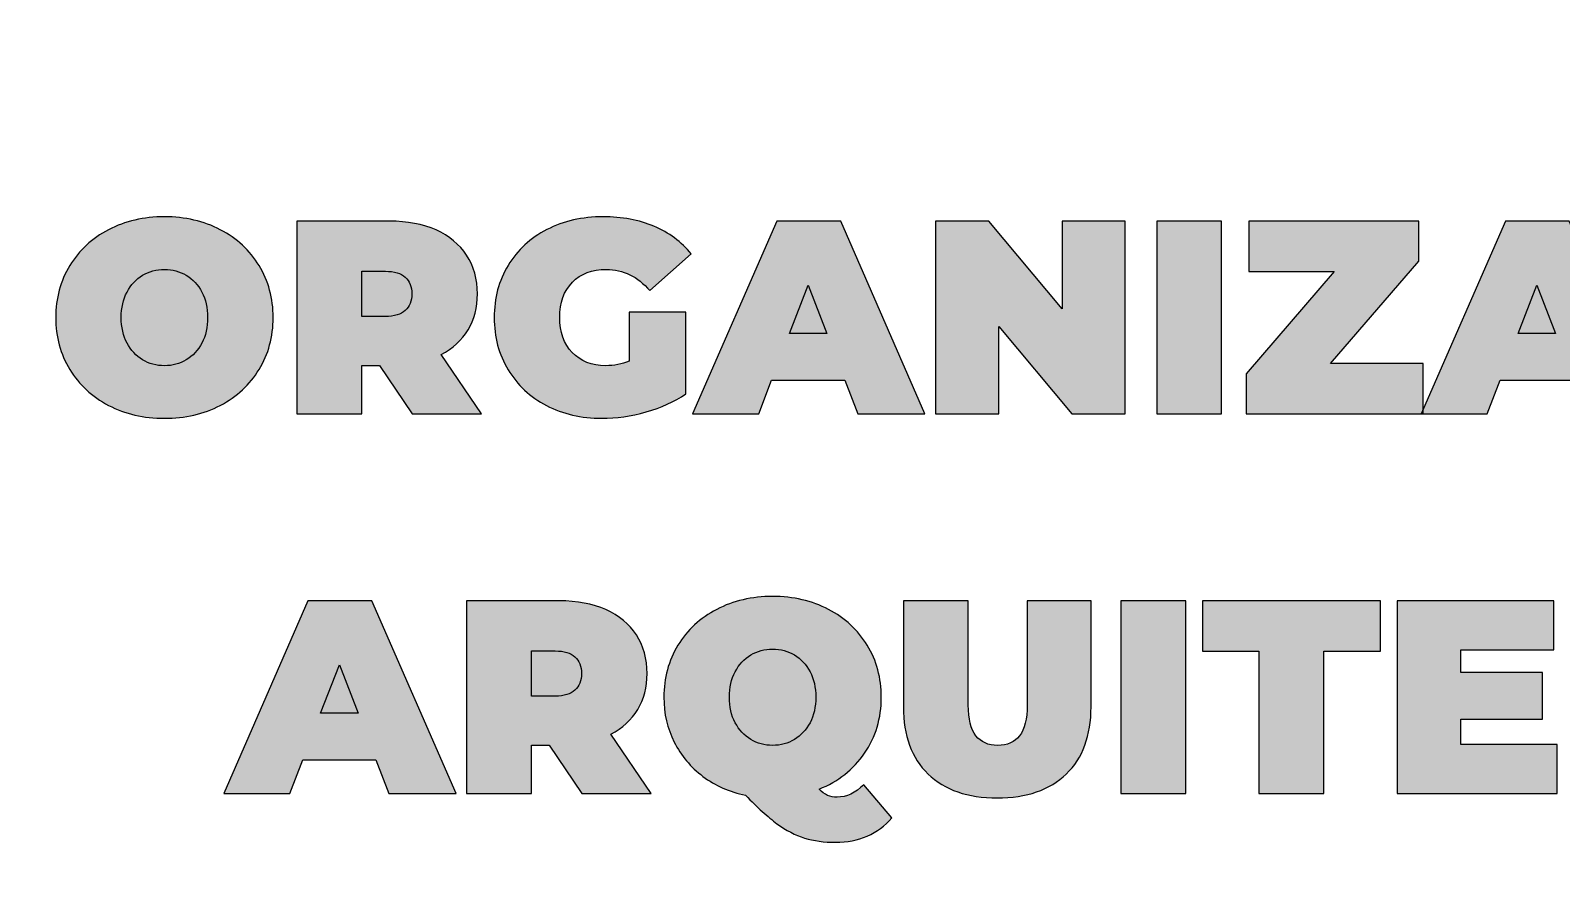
# Model space of a CAD drawing. Header units: centimetres. Extents: x -11.4 to 58.6, y -38.7 to 22.4.
# Drawn here: x -7.48 to -1.38, y 14.78 to 18.22 of the extents above; entities that cross this region are included whole.
import ezdxf

# ---------------------------------------------------------------- set-up
doc = ezdxf.new("R2010")
doc.units = ezdxf.units.CM
doc.header["$MEASUREMENT"] = 0
doc.layers.add('Camada 1', color=7, linetype='Continuous')

msp = doc.modelspace()

# ---------------------------------------------------------------- hatches: boundary and pattern name
at = {"layer": 'Camada 1', "true_color": 0x373435}
h = msp.add_hatch(color=250, dxfattribs=at)
edge = h.paths.add_edge_path()
edge.add_spline(control_points=[(-6.95078, 16.67666), (-7.03348, 16.67666), (-7.10776, 16.69385), (-7.17363, 16.72825), (-7.2395, 16.76265), (-7.29109, 16.8104), (-7.32842, 16.87151), (-7.36574, 16.93262), (-7.3844, 17.0016), (-7.3844, 17.07844), (-7.3844, 17.15528), (-7.36574, 17.22426), (-7.32842, 17.28537), (-7.29109, 17.34648), (-7.2395, 17.39423), (-7.17363, 17.42863), (-7.10776, 17.46303), (-7.03348, 17.48022), (-6.95078, 17.48022), (-6.86808, 17.48022), (-6.7938, 17.46303), (-6.72794, 17.42863), (-6.66207, 17.39423), (-6.61048, 17.34648), (-6.57315, 17.28537), (-6.53583, 17.22426), (-6.51716, 17.15528), (-6.51716, 17.07844), (-6.51716, 17.0016), (-6.53583, 16.93262), (-6.57315, 16.87151), (-6.61048, 16.8104), (-6.66207, 16.76265), (-6.72794, 16.72825), (-6.7938, 16.69385), (-6.86808, 16.67666), (-6.95078, 16.67666)], knot_values=[0, 0, 0, 0, 0.0833333, 0.0833333, 0.0833333, 0.1666667, 0.1666667, 0.1666667, 0.25, 0.25, 0.25, 0.3333333, 0.3333333, 0.3333333, 0.4166667, 0.4166667, 0.4166667, 0.5, 0.5, 0.5, 0.5833333, 0.5833333, 0.5833333, 0.6666667, 0.6666667, 0.6666667, 0.75, 0.75, 0.75, 0.8333333, 0.8333333, 0.8333333, 0.9166667, 0.9166667, 0.9166667, 1, 1, 1, 1], degree=3, periodic=1)
h = msp.add_hatch(color=250, dxfattribs=at)
edge = h.paths.add_edge_path()
edge.add_spline(control_points=[(-6.09343, 16.88743), (-6.09343, 16.88743), (-6.16368, 16.88743), (-6.16368, 16.88743), (-6.16368, 16.88743), (-6.16368, 16.69422), (-6.16368, 16.69422), (-6.16368, 16.69422), (-6.42276, 16.69422), (-6.42276, 16.69422), (-6.42276, 16.69422), (-6.42276, 17.46266), (-6.42276, 17.46266), (-6.42276, 17.46266), (-6.05281, 17.46266), (-6.05281, 17.46266), (-5.98182, 17.46266), (-5.91998, 17.45095), (-5.86728, 17.42753), (-5.81459, 17.40411), (-5.77397, 17.37045), (-5.74543, 17.32654), (-5.71689, 17.28262), (-5.70262, 17.2314), (-5.70262, 17.17285), (-5.70262, 17.11796), (-5.71506, 17.07002), (-5.73994, 17.02904), (-5.76482, 16.98805), (-5.80069, 16.95549), (-5.84752, 16.93134), (-5.84752, 16.93134), (-5.68615, 16.69422), (-5.68615, 16.69422), (-5.68615, 16.69422), (-5.96279, 16.69422), (-5.96279, 16.69422), (-5.96279, 16.69422), (-6.09343, 16.88743), (-6.09343, 16.88743)], knot_values=[0, 0, 0, 0, 0.0769231, 0.0769231, 0.0769231, 0.1538462, 0.1538462, 0.1538462, 0.2307692, 0.2307692, 0.2307692, 0.3076923, 0.3076923, 0.3076923, 0.3846154, 0.3846154, 0.3846154, 0.4615385, 0.4615385, 0.4615385, 0.5384615, 0.5384615, 0.5384615, 0.6153846, 0.6153846, 0.6153846, 0.6923077, 0.6923077, 0.6923077, 0.7692308, 0.7692308, 0.7692308, 0.8461538, 0.8461538, 0.8461538, 0.9230769, 0.9230769, 0.9230769, 1, 1, 1, 1], degree=3, periodic=1)
h = msp.add_hatch(color=250, dxfattribs=at)
edge = h.paths.add_edge_path()
edge.add_spline(control_points=[(-5.09665, 17.0993), (-5.09665, 17.0993), (-4.87161, 17.0993), (-4.87161, 17.0993), (-4.87161, 17.0993), (-4.87161, 16.77436), (-4.87161, 16.77436), (-4.91698, 16.74289), (-4.96968, 16.71874), (-5.02969, 16.7019), (-5.0897, 16.68507), (-5.14861, 16.67666), (-5.20643, 16.67666), (-5.28839, 16.67666), (-5.36194, 16.69367), (-5.42708, 16.7277), (-5.49221, 16.76173), (-5.54326, 16.8093), (-5.58022, 16.87041), (-5.61717, 16.93152), (-5.63566, 17.00086), (-5.63566, 17.07844), (-5.63566, 17.15601), (-5.61717, 17.22536), (-5.58022, 17.28647), (-5.54326, 17.34757), (-5.49167, 17.39515), (-5.42543, 17.42918), (-5.3592, 17.46321), (-5.28437, 17.48022), (-5.20094, 17.48022), (-5.12556, 17.48022), (-5.05805, 17.4676), (-4.9984, 17.44235), (-4.93875, 17.4171), (-4.88917, 17.38033), (-4.84965, 17.33202), (-4.84965, 17.33202), (-5.01542, 17.18602), (-5.01542, 17.18602), (-5.06372, 17.24237), (-5.12117, 17.27055), (-5.18777, 17.27055), (-5.24485, 17.27055), (-5.29023, 17.25335), (-5.32389, 17.21895), (-5.35755, 17.18456), (-5.37439, 17.13772), (-5.37439, 17.07844), (-5.37439, 17.02062), (-5.35774, 16.97415), (-5.32444, 16.93902), (-5.29114, 16.90389), (-5.24668, 16.88633), (-5.19106, 16.88633), (-5.15813, 16.88633), (-5.12666, 16.89255), (-5.09665, 16.90499), (-5.09665, 16.90499), (-5.09665, 17.0993), (-5.09665, 17.0993)], knot_values=[0, 0, 0, 0, 0.05, 0.05, 0.05, 0.1, 0.1, 0.1, 0.15, 0.15, 0.15, 0.2, 0.2, 0.2, 0.25, 0.25, 0.25, 0.3, 0.3, 0.3, 0.35, 0.35, 0.35, 0.4, 0.4, 0.4, 0.45, 0.45, 0.45, 0.5, 0.5, 0.5, 0.55, 0.55, 0.55, 0.6, 0.6, 0.6, 0.65, 0.65, 0.65, 0.7, 0.7, 0.7, 0.75, 0.75, 0.75, 0.8, 0.8, 0.8, 0.85, 0.85, 0.85, 0.9, 0.9, 0.9, 0.95, 0.95, 0.95, 1, 1, 1, 1], degree=3, periodic=1)
h = msp.add_hatch(color=250, dxfattribs=at)
edge = h.paths.add_edge_path()
edge.add_spline(control_points=[(-4.2371, 16.82815), (-4.2371, 16.82815), (-4.5291, 16.82815), (-4.5291, 16.82815), (-4.5291, 16.82815), (-4.5807, 16.69422), (-4.5807, 16.69422), (-4.5807, 16.69422), (-4.84416, 16.69422), (-4.84416, 16.69422), (-4.84416, 16.69422), (-4.50825, 17.46266), (-4.50825, 17.46266), (-4.50825, 17.46266), (-4.25356, 17.46266), (-4.25356, 17.46266), (-4.25356, 17.46266), (-3.91765, 16.69422), (-3.91765, 16.69422), (-3.91765, 16.69422), (-4.1855, 16.69422), (-4.1855, 16.69422), (-4.1855, 16.69422), (-4.2371, 16.82815), (-4.2371, 16.82815)], knot_values=[0, 0, 0, 0, 0.125, 0.125, 0.125, 0.25, 0.25, 0.25, 0.375, 0.375, 0.375, 0.5, 0.5, 0.5, 0.625, 0.625, 0.625, 0.75, 0.75, 0.75, 0.875, 0.875, 0.875, 1, 1, 1, 1], degree=3, periodic=1)
h = msp.add_hatch(color=250, dxfattribs=at)
edge = h.paths.add_edge_path()
edge.add_spline(control_points=[(-3.11847, 17.46266), (-3.11847, 17.46266), (-3.11847, 16.69422), (-3.11847, 16.69422), (-3.11847, 16.69422), (-3.33144, 16.69422), (-3.33144, 16.69422), (-3.33144, 16.69422), (-3.62344, 17.04331), (-3.62344, 17.04331), (-3.62344, 17.04331), (-3.62344, 16.69422), (-3.62344, 16.69422), (-3.62344, 16.69422), (-3.87593, 16.69422), (-3.87593, 16.69422), (-3.87593, 16.69422), (-3.87593, 17.46266), (-3.87593, 17.46266), (-3.87593, 17.46266), (-3.66296, 17.46266), (-3.66296, 17.46266), (-3.66296, 17.46266), (-3.37096, 17.11357), (-3.37096, 17.11357), (-3.37096, 17.11357), (-3.37096, 17.46266), (-3.37096, 17.46266), (-3.37096, 17.46266), (-3.11847, 17.46266), (-3.11847, 17.46266)], knot_values=[0, 0, 0, 0, 0.1, 0.1, 0.1, 0.2, 0.2, 0.2, 0.3, 0.3, 0.3, 0.4, 0.4, 0.4, 0.5, 0.5, 0.5, 0.6, 0.6, 0.6, 0.7, 0.7, 0.7, 0.8, 0.8, 0.8, 0.9, 0.9, 0.9, 1, 1, 1, 1], degree=3, periodic=1)
h = msp.add_hatch(color=250, dxfattribs=at)
edge = h.paths.add_edge_path()
edge.add_spline(control_points=[(-2.99332, 17.46266), (-2.99332, 17.46266), (-2.73425, 17.46266), (-2.73425, 17.46266), (-2.73425, 17.46266), (-2.73425, 16.69422), (-2.73425, 16.69422), (-2.73425, 16.69422), (-2.99332, 16.69422), (-2.99332, 16.69422), (-2.99332, 16.69422), (-2.99332, 17.46266), (-2.99332, 17.46266)], knot_values=[0, 0, 0, 0, 0.25, 0.25, 0.25, 0.5, 0.5, 0.5, 0.75, 0.75, 0.75, 1, 1, 1, 1], degree=3, periodic=1)
h = msp.add_hatch(color=250, dxfattribs=at)
edge = h.paths.add_edge_path()
edge.add_spline(control_points=[(-1.93068, 16.89511), (-1.93068, 16.89511), (-1.93068, 16.69422), (-1.93068, 16.69422), (-1.93068, 16.69422), (-2.63655, 16.69422), (-2.63655, 16.69422), (-2.63655, 16.69422), (-2.63655, 16.8534), (-2.63655, 16.8534), (-2.63655, 16.8534), (-2.28526, 17.26177), (-2.28526, 17.26177), (-2.28526, 17.26177), (-2.62557, 17.26177), (-2.62557, 17.26177), (-2.62557, 17.26177), (-2.62557, 17.46266), (-2.62557, 17.46266), (-2.62557, 17.46266), (-1.94825, 17.46266), (-1.94825, 17.46266), (-1.94825, 17.46266), (-1.94825, 17.30348), (-1.94825, 17.30348), (-1.94825, 17.30348), (-2.29953, 16.89511), (-2.29953, 16.89511), (-2.29953, 16.89511), (-1.93068, 16.89511), (-1.93068, 16.89511)], knot_values=[0, 0, 0, 0, 0.1, 0.1, 0.1, 0.2, 0.2, 0.2, 0.3, 0.3, 0.3, 0.4, 0.4, 0.4, 0.5, 0.5, 0.5, 0.6, 0.6, 0.6, 0.7, 0.7, 0.7, 0.8, 0.8, 0.8, 0.9, 0.9, 0.9, 1, 1, 1, 1], degree=3, periodic=1)
h = msp.add_hatch(color=250, dxfattribs=at)
edge = h.paths.add_edge_path()
edge.add_spline(control_points=[(-1.3313, 16.82815), (-1.3313, 16.82815), (-1.62331, 16.82815), (-1.62331, 16.82815), (-1.62331, 16.82815), (-1.6749, 16.69422), (-1.6749, 16.69422), (-1.6749, 16.69422), (-1.93837, 16.69422), (-1.93837, 16.69422), (-1.93837, 16.69422), (-1.60245, 17.46266), (-1.60245, 17.46266), (-1.60245, 17.46266), (-1.34777, 17.46266), (-1.34777, 17.46266), (-1.34777, 17.46266), (-1.01185, 16.69422), (-1.01185, 16.69422), (-1.01185, 16.69422), (-1.2797, 16.69422), (-1.2797, 16.69422), (-1.2797, 16.69422), (-1.3313, 16.82815), (-1.3313, 16.82815)], knot_values=[0, 0, 0, 0, 0.125, 0.125, 0.125, 0.25, 0.25, 0.25, 0.375, 0.375, 0.375, 0.5, 0.5, 0.5, 0.625, 0.625, 0.625, 0.75, 0.75, 0.75, 0.875, 0.875, 0.875, 1, 1, 1, 1], degree=3, periodic=1)
h = msp.add_hatch(color=250, dxfattribs=at)
edge = h.paths.add_edge_path()
edge.add_spline(control_points=[(-6.95078, 16.88633), (-6.91858, 16.88633), (-6.88949, 16.8942), (-6.86351, 16.90993), (-6.83753, 16.92567), (-6.81686, 16.94799), (-6.80149, 16.9769), (-6.78612, 17.0058), (-6.77843, 17.03965), (-6.77843, 17.07844), (-6.77843, 17.11723), (-6.78612, 17.15107), (-6.80149, 17.17998), (-6.81686, 17.20889), (-6.83753, 17.23121), (-6.86351, 17.24695), (-6.88949, 17.26268), (-6.91858, 17.27055), (-6.95078, 17.27055), (-6.98299, 17.27055), (-7.01208, 17.26268), (-7.03806, 17.24695), (-7.06404, 17.23121), (-7.08471, 17.20889), (-7.10008, 17.17998), (-7.11545, 17.15107), (-7.12313, 17.11723), (-7.12313, 17.07844), (-7.12313, 17.03965), (-7.11545, 17.0058), (-7.10008, 16.9769), (-7.08471, 16.94799), (-7.06404, 16.92567), (-7.03806, 16.90993), (-7.01208, 16.8942), (-6.98299, 16.88633), (-6.95078, 16.88633)], knot_values=[0, 0, 0, 0, 0.0833333, 0.0833333, 0.0833333, 0.1666667, 0.1666667, 0.1666667, 0.25, 0.25, 0.25, 0.3333333, 0.3333333, 0.3333333, 0.4166667, 0.4166667, 0.4166667, 0.5, 0.5, 0.5, 0.5833333, 0.5833333, 0.5833333, 0.6666667, 0.6666667, 0.6666667, 0.75, 0.75, 0.75, 0.8333333, 0.8333333, 0.8333333, 0.9166667, 0.9166667, 0.9166667, 1, 1, 1, 1], degree=3, periodic=1)
h = msp.add_hatch(color=250, dxfattribs=at)
edge = h.paths.add_edge_path()
edge.add_spline(control_points=[(-5.96389, 17.17285), (-5.96389, 17.20139), (-5.97267, 17.22353), (-5.99024, 17.23926), (-6.0078, 17.255), (-6.03415, 17.26286), (-6.06927, 17.26286), (-6.06927, 17.26286), (-6.16368, 17.26286), (-6.16368, 17.26286), (-6.16368, 17.26286), (-6.16368, 17.08283), (-6.16368, 17.08283), (-6.16368, 17.08283), (-6.06927, 17.08283), (-6.06927, 17.08283), (-6.03415, 17.08283), (-6.0078, 17.0907), (-5.99024, 17.10643), (-5.97267, 17.12217), (-5.96389, 17.14431), (-5.96389, 17.17285)], knot_values=[0, 0, 0, 0, 0.1428571, 0.1428571, 0.1428571, 0.2857143, 0.2857143, 0.2857143, 0.4285714, 0.4285714, 0.4285714, 0.5714286, 0.5714286, 0.5714286, 0.7142857, 0.7142857, 0.7142857, 0.8571429, 0.8571429, 0.8571429, 1, 1, 1, 1], degree=3, periodic=1)
h = msp.add_hatch(color=250, dxfattribs=at)
edge = h.paths.add_edge_path()
edge.add_spline(control_points=[(-4.30845, 17.01477), (-4.30845, 17.01477), (-4.3831, 17.20798), (-4.3831, 17.20798), (-4.3831, 17.20798), (-4.45775, 17.01477), (-4.45775, 17.01477), (-4.45775, 17.01477), (-4.30845, 17.01477), (-4.30845, 17.01477)], knot_values=[0, 0, 0, 0, 0.3333333, 0.3333333, 0.3333333, 0.6666667, 0.6666667, 0.6666667, 1, 1, 1, 1], degree=3, periodic=1)
h = msp.add_hatch(color=250, dxfattribs=at)
edge = h.paths.add_edge_path()
edge.add_spline(control_points=[(-1.40265, 17.01477), (-1.40265, 17.01477), (-1.4773, 17.20798), (-1.4773, 17.20798), (-1.4773, 17.20798), (-1.55195, 17.01477), (-1.55195, 17.01477), (-1.55195, 17.01477), (-1.40265, 17.01477), (-1.40265, 17.01477)], knot_values=[0, 0, 0, 0, 0.3333333, 0.3333333, 0.3333333, 0.6666667, 0.6666667, 0.6666667, 1, 1, 1, 1], degree=3, periodic=1)
h = msp.add_hatch(color=250, dxfattribs=at)
edge = h.paths.add_edge_path()
edge.add_spline(control_points=[(-6.10715, 15.31432), (-6.10715, 15.31432), (-6.39915, 15.31432), (-6.39915, 15.31432), (-6.39915, 15.31432), (-6.45075, 15.18039), (-6.45075, 15.18039), (-6.45075, 15.18039), (-6.71421, 15.18039), (-6.71421, 15.18039), (-6.71421, 15.18039), (-6.3783, 15.94883), (-6.3783, 15.94883), (-6.3783, 15.94883), (-6.12361, 15.94883), (-6.12361, 15.94883), (-6.12361, 15.94883), (-5.7877, 15.18039), (-5.7877, 15.18039), (-5.7877, 15.18039), (-6.05555, 15.18039), (-6.05555, 15.18039), (-6.05555, 15.18039), (-6.10715, 15.31432), (-6.10715, 15.31432)], knot_values=[0, 0, 0, 0, 0.125, 0.125, 0.125, 0.25, 0.25, 0.25, 0.375, 0.375, 0.375, 0.5, 0.5, 0.5, 0.625, 0.625, 0.625, 0.75, 0.75, 0.75, 0.875, 0.875, 0.875, 1, 1, 1, 1], degree=3, periodic=1)
h = msp.add_hatch(color=250, dxfattribs=at)
edge = h.paths.add_edge_path()
edge.add_spline(control_points=[(-5.41665, 15.3736), (-5.41665, 15.3736), (-5.48691, 15.3736), (-5.48691, 15.3736), (-5.48691, 15.3736), (-5.48691, 15.18039), (-5.48691, 15.18039), (-5.48691, 15.18039), (-5.74598, 15.18039), (-5.74598, 15.18039), (-5.74598, 15.18039), (-5.74598, 15.94883), (-5.74598, 15.94883), (-5.74598, 15.94883), (-5.37603, 15.94883), (-5.37603, 15.94883), (-5.30505, 15.94883), (-5.2432, 15.93713), (-5.19051, 15.91371), (-5.13782, 15.89028), (-5.0972, 15.85662), (-5.06866, 15.81271), (-5.04012, 15.7688), (-5.02584, 15.71757), (-5.02584, 15.65902), (-5.02584, 15.60413), (-5.03829, 15.5562), (-5.06317, 15.51521), (-5.08805, 15.47423), (-5.12391, 15.44166), (-5.17075, 15.41751), (-5.17075, 15.41751), (-5.00938, 15.18039), (-5.00938, 15.18039), (-5.00938, 15.18039), (-5.28602, 15.18039), (-5.28602, 15.18039), (-5.28602, 15.18039), (-5.41665, 15.3736), (-5.41665, 15.3736)], knot_values=[0, 0, 0, 0, 0.0769231, 0.0769231, 0.0769231, 0.1538462, 0.1538462, 0.1538462, 0.2307692, 0.2307692, 0.2307692, 0.3076923, 0.3076923, 0.3076923, 0.3846154, 0.3846154, 0.3846154, 0.4615385, 0.4615385, 0.4615385, 0.5384615, 0.5384615, 0.5384615, 0.6153846, 0.6153846, 0.6153846, 0.6923077, 0.6923077, 0.6923077, 0.7692308, 0.7692308, 0.7692308, 0.8461538, 0.8461538, 0.8461538, 0.9230769, 0.9230769, 0.9230769, 1, 1, 1, 1], degree=3, periodic=1)
h = msp.add_hatch(color=250, dxfattribs=at)
edge = h.paths.add_edge_path()
edge.add_spline(control_points=[(-4.04993, 15.08379), (-4.077, 15.05159), (-4.10957, 15.02726), (-4.14763, 15.01079), (-4.18568, 14.99432), (-4.22777, 14.98609), (-4.27387, 14.98609), (-4.31998, 14.98609), (-4.36133, 14.99176), (-4.39792, 15.00311), (-4.43451, 15.01445), (-4.4711, 15.03348), (-4.5077, 15.06019), (-4.54429, 15.0869), (-4.58601, 15.12478), (-4.63284, 15.17381), (-4.69724, 15.18698), (-4.75396, 15.21205), (-4.803, 15.24901), (-4.85203, 15.28596), (-4.89027, 15.33152), (-4.91771, 15.38568), (-4.94516, 15.43984), (-4.95888, 15.49948), (-4.95888, 15.56461), (-4.95888, 15.64146), (-4.94022, 15.71044), (-4.90289, 15.77154), (-4.86557, 15.83265), (-4.81397, 15.8804), (-4.74811, 15.9148), (-4.68224, 15.9492), (-4.60796, 15.9664), (-4.52526, 15.9664), (-4.44256, 15.9664), (-4.36828, 15.9492), (-4.30241, 15.9148), (-4.23655, 15.8804), (-4.18495, 15.83265), (-4.14763, 15.77154), (-4.1103, 15.71044), (-4.09164, 15.64146), (-4.09164, 15.56461), (-4.09164, 15.48045), (-4.11396, 15.40599), (-4.15861, 15.34122), (-4.20325, 15.27645), (-4.26362, 15.2287), (-4.33974, 15.19796), (-4.32876, 15.18625), (-4.3176, 15.17802), (-4.30626, 15.17326), (-4.29491, 15.1685), (-4.28229, 15.16612), (-4.26838, 15.16612), (-4.23033, 15.16612), (-4.19483, 15.18259), (-4.1619, 15.21552), (-4.1619, 15.21552), (-4.04993, 15.08379), (-4.04993, 15.08379)], knot_values=[0, 0, 0, 0, 0.05, 0.05, 0.05, 0.1, 0.1, 0.1, 0.15, 0.15, 0.15, 0.2, 0.2, 0.2, 0.25, 0.25, 0.25, 0.3, 0.3, 0.3, 0.35, 0.35, 0.35, 0.4, 0.4, 0.4, 0.45, 0.45, 0.45, 0.5, 0.5, 0.5, 0.55, 0.55, 0.55, 0.6, 0.6, 0.6, 0.65, 0.65, 0.65, 0.7, 0.7, 0.7, 0.75, 0.75, 0.75, 0.8, 0.8, 0.8, 0.85, 0.85, 0.85, 0.9, 0.9, 0.9, 0.95, 0.95, 0.95, 1, 1, 1, 1], degree=3, periodic=1)
h = msp.add_hatch(color=250, dxfattribs=at)
edge = h.paths.add_edge_path()
edge.add_spline(control_points=[(-3.62948, 15.16283), (-3.74731, 15.16283), (-3.83916, 15.19467), (-3.90502, 15.25834), (-3.97089, 15.32201), (-4.00382, 15.41129), (-4.00382, 15.52619), (-4.00382, 15.52619), (-4.00382, 15.94883), (-4.00382, 15.94883), (-4.00382, 15.94883), (-3.74475, 15.94883), (-3.74475, 15.94883), (-3.74475, 15.94883), (-3.74475, 15.53388), (-3.74475, 15.53388), (-3.74475, 15.47752), (-3.73469, 15.43654), (-3.71456, 15.41093), (-3.69443, 15.38531), (-3.66534, 15.3725), (-3.62729, 15.3725), (-3.58923, 15.3725), (-3.56014, 15.38531), (-3.54001, 15.41093), (-3.51989, 15.43654), (-3.50982, 15.47752), (-3.50982, 15.53388), (-3.50982, 15.53388), (-3.50982, 15.94883), (-3.50982, 15.94883), (-3.50982, 15.94883), (-3.25514, 15.94883), (-3.25514, 15.94883), (-3.25514, 15.94883), (-3.25514, 15.52619), (-3.25514, 15.52619), (-3.25514, 15.41129), (-3.28807, 15.32201), (-3.35394, 15.25834), (-3.41981, 15.19467), (-3.51165, 15.16283), (-3.62948, 15.16283)], knot_values=[0, 0, 0, 0, 0.0714286, 0.0714286, 0.0714286, 0.1428571, 0.1428571, 0.1428571, 0.2142857, 0.2142857, 0.2142857, 0.2857143, 0.2857143, 0.2857143, 0.3571429, 0.3571429, 0.3571429, 0.4285714, 0.4285714, 0.4285714, 0.5, 0.5, 0.5, 0.5714286, 0.5714286, 0.5714286, 0.6428571, 0.6428571, 0.6428571, 0.7142857, 0.7142857, 0.7142857, 0.7857143, 0.7857143, 0.7857143, 0.8571429, 0.8571429, 0.8571429, 0.9285714, 0.9285714, 0.9285714, 1, 1, 1, 1], degree=3, periodic=1)
h = msp.add_hatch(color=250, dxfattribs=at)
edge = h.paths.add_edge_path()
edge.add_spline(control_points=[(-3.13658, 15.94883), (-3.13658, 15.94883), (-2.87751, 15.94883), (-2.87751, 15.94883), (-2.87751, 15.94883), (-2.87751, 15.18039), (-2.87751, 15.18039), (-2.87751, 15.18039), (-3.13658, 15.18039), (-3.13658, 15.18039), (-3.13658, 15.18039), (-3.13658, 15.94883), (-3.13658, 15.94883)], knot_values=[0, 0, 0, 0, 0.25, 0.25, 0.25, 0.5, 0.5, 0.5, 0.75, 0.75, 0.75, 1, 1, 1, 1], degree=3, periodic=1)
h = msp.add_hatch(color=250, dxfattribs=at)
edge = h.paths.add_edge_path()
edge.add_spline(control_points=[(-2.5855, 15.74794), (-2.5855, 15.74794), (-2.81054, 15.74794), (-2.81054, 15.74794), (-2.81054, 15.74794), (-2.81054, 15.94883), (-2.81054, 15.94883), (-2.81054, 15.94883), (-2.10139, 15.94883), (-2.10139, 15.94883), (-2.10139, 15.94883), (-2.10139, 15.74794), (-2.10139, 15.74794), (-2.10139, 15.74794), (-2.32643, 15.74794), (-2.32643, 15.74794), (-2.32643, 15.74794), (-2.32643, 15.18039), (-2.32643, 15.18039), (-2.32643, 15.18039), (-2.5855, 15.18039), (-2.5855, 15.18039), (-2.5855, 15.18039), (-2.5855, 15.74794), (-2.5855, 15.74794)], knot_values=[0, 0, 0, 0, 0.125, 0.125, 0.125, 0.25, 0.25, 0.25, 0.375, 0.375, 0.375, 0.5, 0.5, 0.5, 0.625, 0.625, 0.625, 0.75, 0.75, 0.75, 0.875, 0.875, 0.875, 1, 1, 1, 1], degree=3, periodic=1)
h = msp.add_hatch(color=250, dxfattribs=at)
edge = h.paths.add_edge_path()
edge.add_spline(control_points=[(-1.39552, 15.3758), (-1.39552, 15.3758), (-1.39552, 15.18039), (-1.39552, 15.18039), (-1.39552, 15.18039), (-2.03442, 15.18039), (-2.03442, 15.18039), (-2.03442, 15.18039), (-2.03442, 15.94883), (-2.03442, 15.94883), (-2.03442, 15.94883), (-1.40979, 15.94883), (-1.40979, 15.94883), (-1.40979, 15.94883), (-1.40979, 15.75343), (-1.40979, 15.75343), (-1.40979, 15.75343), (-1.77974, 15.75343), (-1.77974, 15.75343), (-1.77974, 15.75343), (-1.77974, 15.66341), (-1.77974, 15.66341), (-1.77974, 15.66341), (-1.4548, 15.66341), (-1.4548, 15.66341), (-1.4548, 15.66341), (-1.4548, 15.47679), (-1.4548, 15.47679), (-1.4548, 15.47679), (-1.77974, 15.47679), (-1.77974, 15.47679), (-1.77974, 15.47679), (-1.77974, 15.3758), (-1.77974, 15.3758), (-1.77974, 15.3758), (-1.39552, 15.3758), (-1.39552, 15.3758)], knot_values=[0, 0, 0, 0, 0.0833333, 0.0833333, 0.0833333, 0.1666667, 0.1666667, 0.1666667, 0.25, 0.25, 0.25, 0.3333333, 0.3333333, 0.3333333, 0.4166667, 0.4166667, 0.4166667, 0.5, 0.5, 0.5, 0.5833333, 0.5833333, 0.5833333, 0.6666667, 0.6666667, 0.6666667, 0.75, 0.75, 0.75, 0.8333333, 0.8333333, 0.8333333, 0.9166667, 0.9166667, 0.9166667, 1, 1, 1, 1], degree=3, periodic=1)
h = msp.add_hatch(color=250, dxfattribs=at)
edge = h.paths.add_edge_path()
edge.add_spline(control_points=[(-4.52526, 15.75672), (-4.55746, 15.75672), (-4.58655, 15.74886), (-4.61253, 15.73312), (-4.63851, 15.71739), (-4.65919, 15.69507), (-4.67456, 15.66616), (-4.68993, 15.63725), (-4.69761, 15.6034), (-4.69761, 15.56461), (-4.69761, 15.52583), (-4.68993, 15.49198), (-4.67456, 15.46307), (-4.65919, 15.43416), (-4.63851, 15.41184), (-4.61253, 15.39611), (-4.58655, 15.38037), (-4.55746, 15.3725), (-4.52526, 15.3725), (-4.49306, 15.3725), (-4.46397, 15.38037), (-4.43799, 15.39611), (-4.41201, 15.41184), (-4.39133, 15.43416), (-4.37596, 15.46307), (-4.3606, 15.49198), (-4.35291, 15.52583), (-4.35291, 15.56461), (-4.35291, 15.6034), (-4.3606, 15.63725), (-4.37596, 15.66616), (-4.39133, 15.69507), (-4.41201, 15.71739), (-4.43799, 15.73312), (-4.46397, 15.74886), (-4.49306, 15.75672), (-4.52526, 15.75672)], knot_values=[0, 0, 0, 0, 0.0833333, 0.0833333, 0.0833333, 0.1666667, 0.1666667, 0.1666667, 0.25, 0.25, 0.25, 0.3333333, 0.3333333, 0.3333333, 0.4166667, 0.4166667, 0.4166667, 0.5, 0.5, 0.5, 0.5833333, 0.5833333, 0.5833333, 0.6666667, 0.6666667, 0.6666667, 0.75, 0.75, 0.75, 0.8333333, 0.8333333, 0.8333333, 0.9166667, 0.9166667, 0.9166667, 1, 1, 1, 1], degree=3, periodic=1)
h = msp.add_hatch(color=250, dxfattribs=at)
edge = h.paths.add_edge_path()
edge.add_spline(control_points=[(-6.1785, 15.50094), (-6.1785, 15.50094), (-6.25315, 15.69415), (-6.25315, 15.69415), (-6.25315, 15.69415), (-6.3278, 15.50094), (-6.3278, 15.50094), (-6.3278, 15.50094), (-6.1785, 15.50094), (-6.1785, 15.50094)], knot_values=[0, 0, 0, 0, 0.3333333, 0.3333333, 0.3333333, 0.6666667, 0.6666667, 0.6666667, 1, 1, 1, 1], degree=3, periodic=1)
h = msp.add_hatch(color=250, dxfattribs=at)
edge = h.paths.add_edge_path()
edge.add_spline(control_points=[(-5.28711, 15.65902), (-5.28711, 15.68756), (-5.2959, 15.7097), (-5.31346, 15.72544), (-5.33102, 15.74117), (-5.35737, 15.74904), (-5.3925, 15.74904), (-5.3925, 15.74904), (-5.48691, 15.74904), (-5.48691, 15.74904), (-5.48691, 15.74904), (-5.48691, 15.56901), (-5.48691, 15.56901), (-5.48691, 15.56901), (-5.3925, 15.56901), (-5.3925, 15.56901), (-5.35737, 15.56901), (-5.33102, 15.57687), (-5.31346, 15.59261), (-5.2959, 15.60834), (-5.28711, 15.63048), (-5.28711, 15.65902)], knot_values=[0, 0, 0, 0, 0.1428571, 0.1428571, 0.1428571, 0.2857143, 0.2857143, 0.2857143, 0.4285714, 0.4285714, 0.4285714, 0.5714286, 0.5714286, 0.5714286, 0.7142857, 0.7142857, 0.7142857, 0.8571429, 0.8571429, 0.8571429, 1, 1, 1, 1], degree=3, periodic=1)

# ---------------------------------------------------------------- linework, layer by layer
at = {"layer": 'Camada 1', "color": 250, "lineweight": 20}
msp.add_open_spline([(-6.39065, 22.42335), (-6.39065, 22.42335), (-3.39065, 22.42335), (-3.39065, 22.42335), (2.10935, 22.42335), (6.60935, 17.92336), (6.60935, 12.42336), (6.60935, 12.42336), (6.60935, -27.57665), (6.60935, -27.57665), (6.60935, -27.57665), (-11.39065, -27.57665), (-11.39065, -27.57665), (-11.39065, -27.57665), (-11.39065, 17.42334), (-11.39065, 17.42334), (-11.39065, 20.17334), (-9.14065, 22.42335), (-6.39065, 22.42335)], degree=3, knots=[0, 0, 0, 0, 0.1666667, 0.1666667, 0.1666667, 0.3333333, 0.3333333, 0.3333333, 0.5, 0.5, 0.5, 0.6666667, 0.6666667, 0.6666667, 0.8333333, 0.8333333, 0.8333333, 1, 1, 1, 1], dxfattribs=at)
at = {"layer": 'Camada 1', "color": 250}
for points, knots in [([(-6.95078, 16.67666), (-7.03348, 16.67666), (-7.10776, 16.69385), (-7.17363, 16.72825), (-7.2395, 16.76265), (-7.29109, 16.8104), (-7.32842, 16.87151), (-7.36574, 16.93262), (-7.3844, 17.0016), (-7.3844, 17.07844), (-7.3844, 17.15528), (-7.36574, 17.22426), (-7.32842, 17.28537), (-7.29109, 17.34648), (-7.2395, 17.39423), (-7.17363, 17.42863), (-7.10776, 17.46303), (-7.03348, 17.48022), (-6.95078, 17.48022), (-6.86808, 17.48022), (-6.7938, 17.46303), (-6.72794, 17.42863), (-6.66207, 17.39423), (-6.61048, 17.34648), (-6.57315, 17.28537), (-6.53583, 17.22426), (-6.51716, 17.15528), (-6.51716, 17.07844), (-6.51716, 17.0016), (-6.53583, 16.93262), (-6.57315, 16.87151), (-6.61048, 16.8104), (-6.66207, 16.76265), (-6.72794, 16.72825), (-6.7938, 16.69385), (-6.86808, 16.67666), (-6.95078, 16.67666)], [0, 0, 0, 0, 0.0833333, 0.0833333, 0.0833333, 0.1666667, 0.1666667, 0.1666667, 0.25, 0.25, 0.25, 0.3333333, 0.3333333, 0.3333333, 0.4166667, 0.4166667, 0.4166667, 0.5, 0.5, 0.5, 0.5833333, 0.5833333, 0.5833333, 0.6666667, 0.6666667, 0.6666667, 0.75, 0.75, 0.75, 0.8333333, 0.8333333, 0.8333333, 0.9166667, 0.9166667, 0.9166667, 1, 1, 1, 1]), ([(-6.09343, 16.88743), (-6.09343, 16.88743), (-6.16368, 16.88743), (-6.16368, 16.88743), (-6.16368, 16.88743), (-6.16368, 16.69422), (-6.16368, 16.69422), (-6.16368, 16.69422), (-6.42276, 16.69422), (-6.42276, 16.69422), (-6.42276, 16.69422), (-6.42276, 17.46266), (-6.42276, 17.46266), (-6.42276, 17.46266), (-6.05281, 17.46266), (-6.05281, 17.46266), (-5.98182, 17.46266), (-5.91998, 17.45095), (-5.86728, 17.42753), (-5.81459, 17.40411), (-5.77397, 17.37045), (-5.74543, 17.32654), (-5.71689, 17.28262), (-5.70262, 17.2314), (-5.70262, 17.17285), (-5.70262, 17.11796), (-5.71506, 17.07002), (-5.73994, 17.02904), (-5.76482, 16.98805), (-5.80069, 16.95549), (-5.84752, 16.93134), (-5.84752, 16.93134), (-5.68615, 16.69422), (-5.68615, 16.69422), (-5.68615, 16.69422), (-5.96279, 16.69422), (-5.96279, 16.69422), (-5.96279, 16.69422), (-6.09343, 16.88743), (-6.09343, 16.88743)], [0, 0, 0, 0, 0.0769231, 0.0769231, 0.0769231, 0.1538462, 0.1538462, 0.1538462, 0.2307692, 0.2307692, 0.2307692, 0.3076923, 0.3076923, 0.3076923, 0.3846154, 0.3846154, 0.3846154, 0.4615385, 0.4615385, 0.4615385, 0.5384615, 0.5384615, 0.5384615, 0.6153846, 0.6153846, 0.6153846, 0.6923077, 0.6923077, 0.6923077, 0.7692308, 0.7692308, 0.7692308, 0.8461538, 0.8461538, 0.8461538, 0.9230769, 0.9230769, 0.9230769, 1, 1, 1, 1]), ([(-5.09665, 17.0993), (-5.09665, 17.0993), (-4.87161, 17.0993), (-4.87161, 17.0993), (-4.87161, 17.0993), (-4.87161, 16.77436), (-4.87161, 16.77436), (-4.91698, 16.74289), (-4.96968, 16.71874), (-5.02969, 16.7019), (-5.0897, 16.68507), (-5.14861, 16.67666), (-5.20643, 16.67666), (-5.28839, 16.67666), (-5.36194, 16.69367), (-5.42708, 16.7277), (-5.49221, 16.76173), (-5.54326, 16.8093), (-5.58022, 16.87041), (-5.61717, 16.93152), (-5.63566, 17.00086), (-5.63566, 17.07844), (-5.63566, 17.15601), (-5.61717, 17.22536), (-5.58022, 17.28647), (-5.54326, 17.34757), (-5.49167, 17.39515), (-5.42543, 17.42918), (-5.3592, 17.46321), (-5.28437, 17.48022), (-5.20094, 17.48022), (-5.12556, 17.48022), (-5.05805, 17.4676), (-4.9984, 17.44235), (-4.93875, 17.4171), (-4.88917, 17.38033), (-4.84965, 17.33202), (-4.84965, 17.33202), (-5.01542, 17.18602), (-5.01542, 17.18602), (-5.06372, 17.24237), (-5.12117, 17.27055), (-5.18777, 17.27055), (-5.24485, 17.27055), (-5.29023, 17.25335), (-5.32389, 17.21895), (-5.35755, 17.18456), (-5.37439, 17.13772), (-5.37439, 17.07844), (-5.37439, 17.02062), (-5.35774, 16.97415), (-5.32444, 16.93902), (-5.29114, 16.90389), (-5.24668, 16.88633), (-5.19106, 16.88633), (-5.15813, 16.88633), (-5.12666, 16.89255), (-5.09665, 16.90499), (-5.09665, 16.90499), (-5.09665, 17.0993), (-5.09665, 17.0993)], [0, 0, 0, 0, 0.05, 0.05, 0.05, 0.1, 0.1, 0.1, 0.15, 0.15, 0.15, 0.2, 0.2, 0.2, 0.25, 0.25, 0.25, 0.3, 0.3, 0.3, 0.35, 0.35, 0.35, 0.4, 0.4, 0.4, 0.45, 0.45, 0.45, 0.5, 0.5, 0.5, 0.55, 0.55, 0.55, 0.6, 0.6, 0.6, 0.65, 0.65, 0.65, 0.7, 0.7, 0.7, 0.75, 0.75, 0.75, 0.8, 0.8, 0.8, 0.85, 0.85, 0.85, 0.9, 0.9, 0.9, 0.95, 0.95, 0.95, 1, 1, 1, 1]), ([(-4.2371, 16.82815), (-4.2371, 16.82815), (-4.5291, 16.82815), (-4.5291, 16.82815), (-4.5291, 16.82815), (-4.5807, 16.69422), (-4.5807, 16.69422), (-4.5807, 16.69422), (-4.84416, 16.69422), (-4.84416, 16.69422), (-4.84416, 16.69422), (-4.50825, 17.46266), (-4.50825, 17.46266), (-4.50825, 17.46266), (-4.25356, 17.46266), (-4.25356, 17.46266), (-4.25356, 17.46266), (-3.91765, 16.69422), (-3.91765, 16.69422), (-3.91765, 16.69422), (-4.1855, 16.69422), (-4.1855, 16.69422), (-4.1855, 16.69422), (-4.2371, 16.82815), (-4.2371, 16.82815)], [0, 0, 0, 0, 0.125, 0.125, 0.125, 0.25, 0.25, 0.25, 0.375, 0.375, 0.375, 0.5, 0.5, 0.5, 0.625, 0.625, 0.625, 0.75, 0.75, 0.75, 0.875, 0.875, 0.875, 1, 1, 1, 1]), ([(-3.11847, 17.46266), (-3.11847, 17.46266), (-3.11847, 16.69422), (-3.11847, 16.69422), (-3.11847, 16.69422), (-3.33144, 16.69422), (-3.33144, 16.69422), (-3.33144, 16.69422), (-3.62344, 17.04331), (-3.62344, 17.04331), (-3.62344, 17.04331), (-3.62344, 16.69422), (-3.62344, 16.69422), (-3.62344, 16.69422), (-3.87593, 16.69422), (-3.87593, 16.69422), (-3.87593, 16.69422), (-3.87593, 17.46266), (-3.87593, 17.46266), (-3.87593, 17.46266), (-3.66296, 17.46266), (-3.66296, 17.46266), (-3.66296, 17.46266), (-3.37096, 17.11357), (-3.37096, 17.11357), (-3.37096, 17.11357), (-3.37096, 17.46266), (-3.37096, 17.46266), (-3.37096, 17.46266), (-3.11847, 17.46266), (-3.11847, 17.46266)], [0, 0, 0, 0, 0.1, 0.1, 0.1, 0.2, 0.2, 0.2, 0.3, 0.3, 0.3, 0.4, 0.4, 0.4, 0.5, 0.5, 0.5, 0.6, 0.6, 0.6, 0.7, 0.7, 0.7, 0.8, 0.8, 0.8, 0.9, 0.9, 0.9, 1, 1, 1, 1]), ([(-2.99332, 17.46266), (-2.99332, 17.46266), (-2.73425, 17.46266), (-2.73425, 17.46266), (-2.73425, 17.46266), (-2.73425, 16.69422), (-2.73425, 16.69422), (-2.73425, 16.69422), (-2.99332, 16.69422), (-2.99332, 16.69422), (-2.99332, 16.69422), (-2.99332, 17.46266), (-2.99332, 17.46266)], [0, 0, 0, 0, 0.25, 0.25, 0.25, 0.5, 0.5, 0.5, 0.75, 0.75, 0.75, 1, 1, 1, 1]), ([(-1.93068, 16.89511), (-1.93068, 16.89511), (-1.93068, 16.69422), (-1.93068, 16.69422), (-1.93068, 16.69422), (-2.63655, 16.69422), (-2.63655, 16.69422), (-2.63655, 16.69422), (-2.63655, 16.8534), (-2.63655, 16.8534), (-2.63655, 16.8534), (-2.28526, 17.26177), (-2.28526, 17.26177), (-2.28526, 17.26177), (-2.62557, 17.26177), (-2.62557, 17.26177), (-2.62557, 17.26177), (-2.62557, 17.46266), (-2.62557, 17.46266), (-2.62557, 17.46266), (-1.94825, 17.46266), (-1.94825, 17.46266), (-1.94825, 17.46266), (-1.94825, 17.30348), (-1.94825, 17.30348), (-1.94825, 17.30348), (-2.29953, 16.89511), (-2.29953, 16.89511), (-2.29953, 16.89511), (-1.93068, 16.89511), (-1.93068, 16.89511)], [0, 0, 0, 0, 0.1, 0.1, 0.1, 0.2, 0.2, 0.2, 0.3, 0.3, 0.3, 0.4, 0.4, 0.4, 0.5, 0.5, 0.5, 0.6, 0.6, 0.6, 0.7, 0.7, 0.7, 0.8, 0.8, 0.8, 0.9, 0.9, 0.9, 1, 1, 1, 1]), ([(-1.3313, 16.82815), (-1.3313, 16.82815), (-1.62331, 16.82815), (-1.62331, 16.82815), (-1.62331, 16.82815), (-1.6749, 16.69422), (-1.6749, 16.69422), (-1.6749, 16.69422), (-1.93837, 16.69422), (-1.93837, 16.69422), (-1.93837, 16.69422), (-1.60245, 17.46266), (-1.60245, 17.46266), (-1.60245, 17.46266), (-1.34777, 17.46266), (-1.34777, 17.46266), (-1.34777, 17.46266), (-1.01185, 16.69422), (-1.01185, 16.69422), (-1.01185, 16.69422), (-1.2797, 16.69422), (-1.2797, 16.69422), (-1.2797, 16.69422), (-1.3313, 16.82815), (-1.3313, 16.82815)], [0, 0, 0, 0, 0.125, 0.125, 0.125, 0.25, 0.25, 0.25, 0.375, 0.375, 0.375, 0.5, 0.5, 0.5, 0.625, 0.625, 0.625, 0.75, 0.75, 0.75, 0.875, 0.875, 0.875, 1, 1, 1, 1]), ([(-6.95078, 16.88633), (-6.91858, 16.88633), (-6.88949, 16.8942), (-6.86351, 16.90993), (-6.83753, 16.92567), (-6.81686, 16.94799), (-6.80149, 16.9769), (-6.78612, 17.0058), (-6.77843, 17.03965), (-6.77843, 17.07844), (-6.77843, 17.11723), (-6.78612, 17.15107), (-6.80149, 17.17998), (-6.81686, 17.20889), (-6.83753, 17.23121), (-6.86351, 17.24695), (-6.88949, 17.26268), (-6.91858, 17.27055), (-6.95078, 17.27055), (-6.98299, 17.27055), (-7.01208, 17.26268), (-7.03806, 17.24695), (-7.06404, 17.23121), (-7.08471, 17.20889), (-7.10008, 17.17998), (-7.11545, 17.15107), (-7.12313, 17.11723), (-7.12313, 17.07844), (-7.12313, 17.03965), (-7.11545, 17.0058), (-7.10008, 16.9769), (-7.08471, 16.94799), (-7.06404, 16.92567), (-7.03806, 16.90993), (-7.01208, 16.8942), (-6.98299, 16.88633), (-6.95078, 16.88633)], [0, 0, 0, 0, 0.0833333, 0.0833333, 0.0833333, 0.1666667, 0.1666667, 0.1666667, 0.25, 0.25, 0.25, 0.3333333, 0.3333333, 0.3333333, 0.4166667, 0.4166667, 0.4166667, 0.5, 0.5, 0.5, 0.5833333, 0.5833333, 0.5833333, 0.6666667, 0.6666667, 0.6666667, 0.75, 0.75, 0.75, 0.8333333, 0.8333333, 0.8333333, 0.9166667, 0.9166667, 0.9166667, 1, 1, 1, 1]), ([(-5.96389, 17.17285), (-5.96389, 17.20139), (-5.97267, 17.22353), (-5.99024, 17.23926), (-6.0078, 17.255), (-6.03415, 17.26286), (-6.06927, 17.26286), (-6.06927, 17.26286), (-6.16368, 17.26286), (-6.16368, 17.26286), (-6.16368, 17.26286), (-6.16368, 17.08283), (-6.16368, 17.08283), (-6.16368, 17.08283), (-6.06927, 17.08283), (-6.06927, 17.08283), (-6.03415, 17.08283), (-6.0078, 17.0907), (-5.99024, 17.10643), (-5.97267, 17.12217), (-5.96389, 17.14431), (-5.96389, 17.17285)], [0, 0, 0, 0, 0.1428571, 0.1428571, 0.1428571, 0.2857143, 0.2857143, 0.2857143, 0.4285714, 0.4285714, 0.4285714, 0.5714286, 0.5714286, 0.5714286, 0.7142857, 0.7142857, 0.7142857, 0.8571429, 0.8571429, 0.8571429, 1, 1, 1, 1]), ([(-4.30845, 17.01477), (-4.30845, 17.01477), (-4.3831, 17.20798), (-4.3831, 17.20798), (-4.3831, 17.20798), (-4.45775, 17.01477), (-4.45775, 17.01477), (-4.45775, 17.01477), (-4.30845, 17.01477), (-4.30845, 17.01477)], [0, 0, 0, 0, 0.3333333, 0.3333333, 0.3333333, 0.6666667, 0.6666667, 0.6666667, 1, 1, 1, 1]), ([(-1.40265, 17.01477), (-1.40265, 17.01477), (-1.4773, 17.20798), (-1.4773, 17.20798), (-1.4773, 17.20798), (-1.55195, 17.01477), (-1.55195, 17.01477), (-1.55195, 17.01477), (-1.40265, 17.01477), (-1.40265, 17.01477)], [0, 0, 0, 0, 0.3333333, 0.3333333, 0.3333333, 0.6666667, 0.6666667, 0.6666667, 1, 1, 1, 1]), ([(-6.10715, 15.31432), (-6.10715, 15.31432), (-6.39915, 15.31432), (-6.39915, 15.31432), (-6.39915, 15.31432), (-6.45075, 15.18039), (-6.45075, 15.18039), (-6.45075, 15.18039), (-6.71421, 15.18039), (-6.71421, 15.18039), (-6.71421, 15.18039), (-6.3783, 15.94883), (-6.3783, 15.94883), (-6.3783, 15.94883), (-6.12361, 15.94883), (-6.12361, 15.94883), (-6.12361, 15.94883), (-5.7877, 15.18039), (-5.7877, 15.18039), (-5.7877, 15.18039), (-6.05555, 15.18039), (-6.05555, 15.18039), (-6.05555, 15.18039), (-6.10715, 15.31432), (-6.10715, 15.31432)], [0, 0, 0, 0, 0.125, 0.125, 0.125, 0.25, 0.25, 0.25, 0.375, 0.375, 0.375, 0.5, 0.5, 0.5, 0.625, 0.625, 0.625, 0.75, 0.75, 0.75, 0.875, 0.875, 0.875, 1, 1, 1, 1]), ([(-5.41665, 15.3736), (-5.41665, 15.3736), (-5.48691, 15.3736), (-5.48691, 15.3736), (-5.48691, 15.3736), (-5.48691, 15.18039), (-5.48691, 15.18039), (-5.48691, 15.18039), (-5.74598, 15.18039), (-5.74598, 15.18039), (-5.74598, 15.18039), (-5.74598, 15.94883), (-5.74598, 15.94883), (-5.74598, 15.94883), (-5.37603, 15.94883), (-5.37603, 15.94883), (-5.30505, 15.94883), (-5.2432, 15.93713), (-5.19051, 15.91371), (-5.13782, 15.89028), (-5.0972, 15.85662), (-5.06866, 15.81271), (-5.04012, 15.7688), (-5.02584, 15.71757), (-5.02584, 15.65902), (-5.02584, 15.60413), (-5.03829, 15.5562), (-5.06317, 15.51521), (-5.08805, 15.47423), (-5.12391, 15.44166), (-5.17075, 15.41751), (-5.17075, 15.41751), (-5.00938, 15.18039), (-5.00938, 15.18039), (-5.00938, 15.18039), (-5.28602, 15.18039), (-5.28602, 15.18039), (-5.28602, 15.18039), (-5.41665, 15.3736), (-5.41665, 15.3736)], [0, 0, 0, 0, 0.0769231, 0.0769231, 0.0769231, 0.1538462, 0.1538462, 0.1538462, 0.2307692, 0.2307692, 0.2307692, 0.3076923, 0.3076923, 0.3076923, 0.3846154, 0.3846154, 0.3846154, 0.4615385, 0.4615385, 0.4615385, 0.5384615, 0.5384615, 0.5384615, 0.6153846, 0.6153846, 0.6153846, 0.6923077, 0.6923077, 0.6923077, 0.7692308, 0.7692308, 0.7692308, 0.8461538, 0.8461538, 0.8461538, 0.9230769, 0.9230769, 0.9230769, 1, 1, 1, 1]), ([(-4.04993, 15.08379), (-4.077, 15.05159), (-4.10957, 15.02726), (-4.14763, 15.01079), (-4.18568, 14.99432), (-4.22777, 14.98609), (-4.27387, 14.98609), (-4.31998, 14.98609), (-4.36133, 14.99176), (-4.39792, 15.00311), (-4.43451, 15.01445), (-4.4711, 15.03348), (-4.5077, 15.06019), (-4.54429, 15.0869), (-4.58601, 15.12478), (-4.63284, 15.17381), (-4.69724, 15.18698), (-4.75396, 15.21205), (-4.803, 15.24901), (-4.85203, 15.28596), (-4.89027, 15.33152), (-4.91771, 15.38568), (-4.94516, 15.43984), (-4.95888, 15.49948), (-4.95888, 15.56461), (-4.95888, 15.64146), (-4.94022, 15.71044), (-4.90289, 15.77154), (-4.86557, 15.83265), (-4.81397, 15.8804), (-4.74811, 15.9148), (-4.68224, 15.9492), (-4.60796, 15.9664), (-4.52526, 15.9664), (-4.44256, 15.9664), (-4.36828, 15.9492), (-4.30241, 15.9148), (-4.23655, 15.8804), (-4.18495, 15.83265), (-4.14763, 15.77154), (-4.1103, 15.71044), (-4.09164, 15.64146), (-4.09164, 15.56461), (-4.09164, 15.48045), (-4.11396, 15.40599), (-4.15861, 15.34122), (-4.20325, 15.27645), (-4.26362, 15.2287), (-4.33974, 15.19796), (-4.32876, 15.18625), (-4.3176, 15.17802), (-4.30626, 15.17326), (-4.29491, 15.1685), (-4.28229, 15.16612), (-4.26838, 15.16612), (-4.23033, 15.16612), (-4.19483, 15.18259), (-4.1619, 15.21552), (-4.1619, 15.21552), (-4.04993, 15.08379), (-4.04993, 15.08379)], [0, 0, 0, 0, 0.05, 0.05, 0.05, 0.1, 0.1, 0.1, 0.15, 0.15, 0.15, 0.2, 0.2, 0.2, 0.25, 0.25, 0.25, 0.3, 0.3, 0.3, 0.35, 0.35, 0.35, 0.4, 0.4, 0.4, 0.45, 0.45, 0.45, 0.5, 0.5, 0.5, 0.55, 0.55, 0.55, 0.6, 0.6, 0.6, 0.65, 0.65, 0.65, 0.7, 0.7, 0.7, 0.75, 0.75, 0.75, 0.8, 0.8, 0.8, 0.85, 0.85, 0.85, 0.9, 0.9, 0.9, 0.95, 0.95, 0.95, 1, 1, 1, 1]), ([(-3.62948, 15.16283), (-3.74731, 15.16283), (-3.83916, 15.19467), (-3.90502, 15.25834), (-3.97089, 15.32201), (-4.00382, 15.41129), (-4.00382, 15.52619), (-4.00382, 15.52619), (-4.00382, 15.94883), (-4.00382, 15.94883), (-4.00382, 15.94883), (-3.74475, 15.94883), (-3.74475, 15.94883), (-3.74475, 15.94883), (-3.74475, 15.53388), (-3.74475, 15.53388), (-3.74475, 15.47752), (-3.73469, 15.43654), (-3.71456, 15.41093), (-3.69443, 15.38531), (-3.66534, 15.3725), (-3.62729, 15.3725), (-3.58923, 15.3725), (-3.56014, 15.38531), (-3.54001, 15.41093), (-3.51989, 15.43654), (-3.50982, 15.47752), (-3.50982, 15.53388), (-3.50982, 15.53388), (-3.50982, 15.94883), (-3.50982, 15.94883), (-3.50982, 15.94883), (-3.25514, 15.94883), (-3.25514, 15.94883), (-3.25514, 15.94883), (-3.25514, 15.52619), (-3.25514, 15.52619), (-3.25514, 15.41129), (-3.28807, 15.32201), (-3.35394, 15.25834), (-3.41981, 15.19467), (-3.51165, 15.16283), (-3.62948, 15.16283)], [0, 0, 0, 0, 0.0714286, 0.0714286, 0.0714286, 0.1428571, 0.1428571, 0.1428571, 0.2142857, 0.2142857, 0.2142857, 0.2857143, 0.2857143, 0.2857143, 0.3571429, 0.3571429, 0.3571429, 0.4285714, 0.4285714, 0.4285714, 0.5, 0.5, 0.5, 0.5714286, 0.5714286, 0.5714286, 0.6428571, 0.6428571, 0.6428571, 0.7142857, 0.7142857, 0.7142857, 0.7857143, 0.7857143, 0.7857143, 0.8571429, 0.8571429, 0.8571429, 0.9285714, 0.9285714, 0.9285714, 1, 1, 1, 1]), ([(-3.13658, 15.94883), (-3.13658, 15.94883), (-2.87751, 15.94883), (-2.87751, 15.94883), (-2.87751, 15.94883), (-2.87751, 15.18039), (-2.87751, 15.18039), (-2.87751, 15.18039), (-3.13658, 15.18039), (-3.13658, 15.18039), (-3.13658, 15.18039), (-3.13658, 15.94883), (-3.13658, 15.94883)], [0, 0, 0, 0, 0.25, 0.25, 0.25, 0.5, 0.5, 0.5, 0.75, 0.75, 0.75, 1, 1, 1, 1]), ([(-2.5855, 15.74794), (-2.5855, 15.74794), (-2.81054, 15.74794), (-2.81054, 15.74794), (-2.81054, 15.74794), (-2.81054, 15.94883), (-2.81054, 15.94883), (-2.81054, 15.94883), (-2.10139, 15.94883), (-2.10139, 15.94883), (-2.10139, 15.94883), (-2.10139, 15.74794), (-2.10139, 15.74794), (-2.10139, 15.74794), (-2.32643, 15.74794), (-2.32643, 15.74794), (-2.32643, 15.74794), (-2.32643, 15.18039), (-2.32643, 15.18039), (-2.32643, 15.18039), (-2.5855, 15.18039), (-2.5855, 15.18039), (-2.5855, 15.18039), (-2.5855, 15.74794), (-2.5855, 15.74794)], [0, 0, 0, 0, 0.125, 0.125, 0.125, 0.25, 0.25, 0.25, 0.375, 0.375, 0.375, 0.5, 0.5, 0.5, 0.625, 0.625, 0.625, 0.75, 0.75, 0.75, 0.875, 0.875, 0.875, 1, 1, 1, 1]), ([(-1.39552, 15.3758), (-1.39552, 15.3758), (-1.39552, 15.18039), (-1.39552, 15.18039), (-1.39552, 15.18039), (-2.03442, 15.18039), (-2.03442, 15.18039), (-2.03442, 15.18039), (-2.03442, 15.94883), (-2.03442, 15.94883), (-2.03442, 15.94883), (-1.40979, 15.94883), (-1.40979, 15.94883), (-1.40979, 15.94883), (-1.40979, 15.75343), (-1.40979, 15.75343), (-1.40979, 15.75343), (-1.77974, 15.75343), (-1.77974, 15.75343), (-1.77974, 15.75343), (-1.77974, 15.66341), (-1.77974, 15.66341), (-1.77974, 15.66341), (-1.4548, 15.66341), (-1.4548, 15.66341), (-1.4548, 15.66341), (-1.4548, 15.47679), (-1.4548, 15.47679), (-1.4548, 15.47679), (-1.77974, 15.47679), (-1.77974, 15.47679), (-1.77974, 15.47679), (-1.77974, 15.3758), (-1.77974, 15.3758), (-1.77974, 15.3758), (-1.39552, 15.3758), (-1.39552, 15.3758)], [0, 0, 0, 0, 0.0833333, 0.0833333, 0.0833333, 0.1666667, 0.1666667, 0.1666667, 0.25, 0.25, 0.25, 0.3333333, 0.3333333, 0.3333333, 0.4166667, 0.4166667, 0.4166667, 0.5, 0.5, 0.5, 0.5833333, 0.5833333, 0.5833333, 0.6666667, 0.6666667, 0.6666667, 0.75, 0.75, 0.75, 0.8333333, 0.8333333, 0.8333333, 0.9166667, 0.9166667, 0.9166667, 1, 1, 1, 1]), ([(-4.52526, 15.75672), (-4.55746, 15.75672), (-4.58655, 15.74886), (-4.61253, 15.73312), (-4.63851, 15.71739), (-4.65919, 15.69507), (-4.67456, 15.66616), (-4.68993, 15.63725), (-4.69761, 15.6034), (-4.69761, 15.56461), (-4.69761, 15.52583), (-4.68993, 15.49198), (-4.67456, 15.46307), (-4.65919, 15.43416), (-4.63851, 15.41184), (-4.61253, 15.39611), (-4.58655, 15.38037), (-4.55746, 15.3725), (-4.52526, 15.3725), (-4.49306, 15.3725), (-4.46397, 15.38037), (-4.43799, 15.39611), (-4.41201, 15.41184), (-4.39133, 15.43416), (-4.37596, 15.46307), (-4.3606, 15.49198), (-4.35291, 15.52583), (-4.35291, 15.56461), (-4.35291, 15.6034), (-4.3606, 15.63725), (-4.37596, 15.66616), (-4.39133, 15.69507), (-4.41201, 15.71739), (-4.43799, 15.73312), (-4.46397, 15.74886), (-4.49306, 15.75672), (-4.52526, 15.75672)], [0, 0, 0, 0, 0.0833333, 0.0833333, 0.0833333, 0.1666667, 0.1666667, 0.1666667, 0.25, 0.25, 0.25, 0.3333333, 0.3333333, 0.3333333, 0.4166667, 0.4166667, 0.4166667, 0.5, 0.5, 0.5, 0.5833333, 0.5833333, 0.5833333, 0.6666667, 0.6666667, 0.6666667, 0.75, 0.75, 0.75, 0.8333333, 0.8333333, 0.8333333, 0.9166667, 0.9166667, 0.9166667, 1, 1, 1, 1]), ([(-6.1785, 15.50094), (-6.1785, 15.50094), (-6.25315, 15.69415), (-6.25315, 15.69415), (-6.25315, 15.69415), (-6.3278, 15.50094), (-6.3278, 15.50094), (-6.3278, 15.50094), (-6.1785, 15.50094), (-6.1785, 15.50094)], [0, 0, 0, 0, 0.3333333, 0.3333333, 0.3333333, 0.6666667, 0.6666667, 0.6666667, 1, 1, 1, 1]), ([(-5.28711, 15.65902), (-5.28711, 15.68756), (-5.2959, 15.7097), (-5.31346, 15.72544), (-5.33102, 15.74117), (-5.35737, 15.74904), (-5.3925, 15.74904), (-5.3925, 15.74904), (-5.48691, 15.74904), (-5.48691, 15.74904), (-5.48691, 15.74904), (-5.48691, 15.56901), (-5.48691, 15.56901), (-5.48691, 15.56901), (-5.3925, 15.56901), (-5.3925, 15.56901), (-5.35737, 15.56901), (-5.33102, 15.57687), (-5.31346, 15.59261), (-5.2959, 15.60834), (-5.28711, 15.63048), (-5.28711, 15.65902)], [0, 0, 0, 0, 0.1428571, 0.1428571, 0.1428571, 0.2857143, 0.2857143, 0.2857143, 0.4285714, 0.4285714, 0.4285714, 0.5714286, 0.5714286, 0.5714286, 0.7142857, 0.7142857, 0.7142857, 0.8571429, 0.8571429, 0.8571429, 1, 1, 1, 1])]:
    msp.add_open_spline(points, degree=3, knots=knots, dxfattribs=at)

doc.saveas('drawing.dxf')
